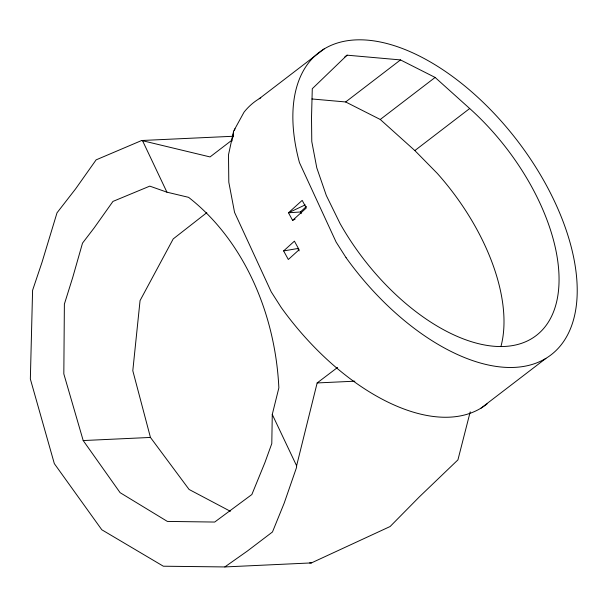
<?xml version="1.0" encoding="UTF-8"?>
<svg xmlns="http://www.w3.org/2000/svg" width="607" height="607" viewBox="0 0 607 607"><rect width="100%" height="100%" fill="white"/><g stroke="black" fill="none" stroke-linecap="round" stroke-linejoin="round"><path stroke-width="0.91" d="M272.27 414.452L271.792 443.58L264.933 462.549L251.859 494.53L214.703 522.05L167.373 521.421L120.103 492.664L83.197 440.553L63.826 373.912L64.38 304.107L72.802 277.179L82.514 243.119L94.168 227.898L112.955 201.418L149.785 186.129L166.925 192.169L188.572 197.336A234.241 182.654 87.3 0 1 278.863 387.865L272.27 414.452L296.603 465.789L296.58 467.36L284.182 503.157L272.467 531.982L247.33 551.073L224.833 566.938L163.344 566.21L101.801 529.767L54.334 463.642L30.35 379.003L32.588 290.313L41.997 262.353L57.012 212.822L75.647 188.815L96.118 159.861L141.681 140.505L233.209 136.264M232.989 137.159L233.627 131.15L244.006 112.212A190.59 103.63 52.5 0 1 260.76 97.81M487.072 403.905A190.59 103.63 52.5 0 1 281.17 307.43L271.208 291.823L234.552 212.374L228.809 182.206L228.498 154.785L233.627 131.15M296.603 465.789L317.15 382.941L337.629 367.402M470.213 411.834L457.928 459.871L419.346 496.883L390.119 526.519L311.421 562.917L224.833 566.938M141.681 140.505L210.045 156.932L231.768 140.285L233.49 134.064M234.469 130.505L234.955 128.73M347.083 55.176L312.286 88.713L311.512 117.644L311.778 141.56L316.793 167.866L326.338 195.545L340.072 223.543A166.219 90.382 52.5 0 0 538.879 333.342A166.219 90.382 52.5 0 0 469.689 108.516L435.113 77.438L400.499 59.918L347.083 55.176L344.822 56.906M295.101 219.127L292.604 220.379L288.469 212.776L300.412 211.995L306.414 206.448M292.604 220.379L306.307 207.981L302.172 200.378L288.469 212.776L305.222 204.893M283.628 250.919L294.41 241.154L299.107 249.735L288.325 259.5L283.628 250.919L297.771 248.521L299.122 250.896M206.812 212.662L173.215 238.915L140.058 300.594L132.804 370.71L150.445 437.435L189.088 489.462L230.372 511.291M259.227 98.706L324.13 48.955M311.915 98.964L345.656 101.961L400.499 59.918M345.656 101.961L380.263 119.48L435.113 77.438M380.263 119.48L414.847 150.566L469.689 108.516M481.017 408.147L545.921 358.396M317.15 382.941L354.852 381.188M83.197 440.553L150.445 437.435M309.608 562.924L311.421 562.917M414.847 150.566L437.222 173.329A166.219 90.382 52.5 0 1 500.896 346.635M231.768 140.285L232.155 140.945M300.412 211.995L301.247 213.641M142.599 140.832L166.925 192.169M346.073 257.679L336.111 242.064L299.456 162.615A190.59 103.63 52.5 0 1 438.087 66.641A190.59 103.63 52.5 0 1 568.63 332.826A190.59 103.63 52.5 0 1 346.073 257.679"/></g></svg>
